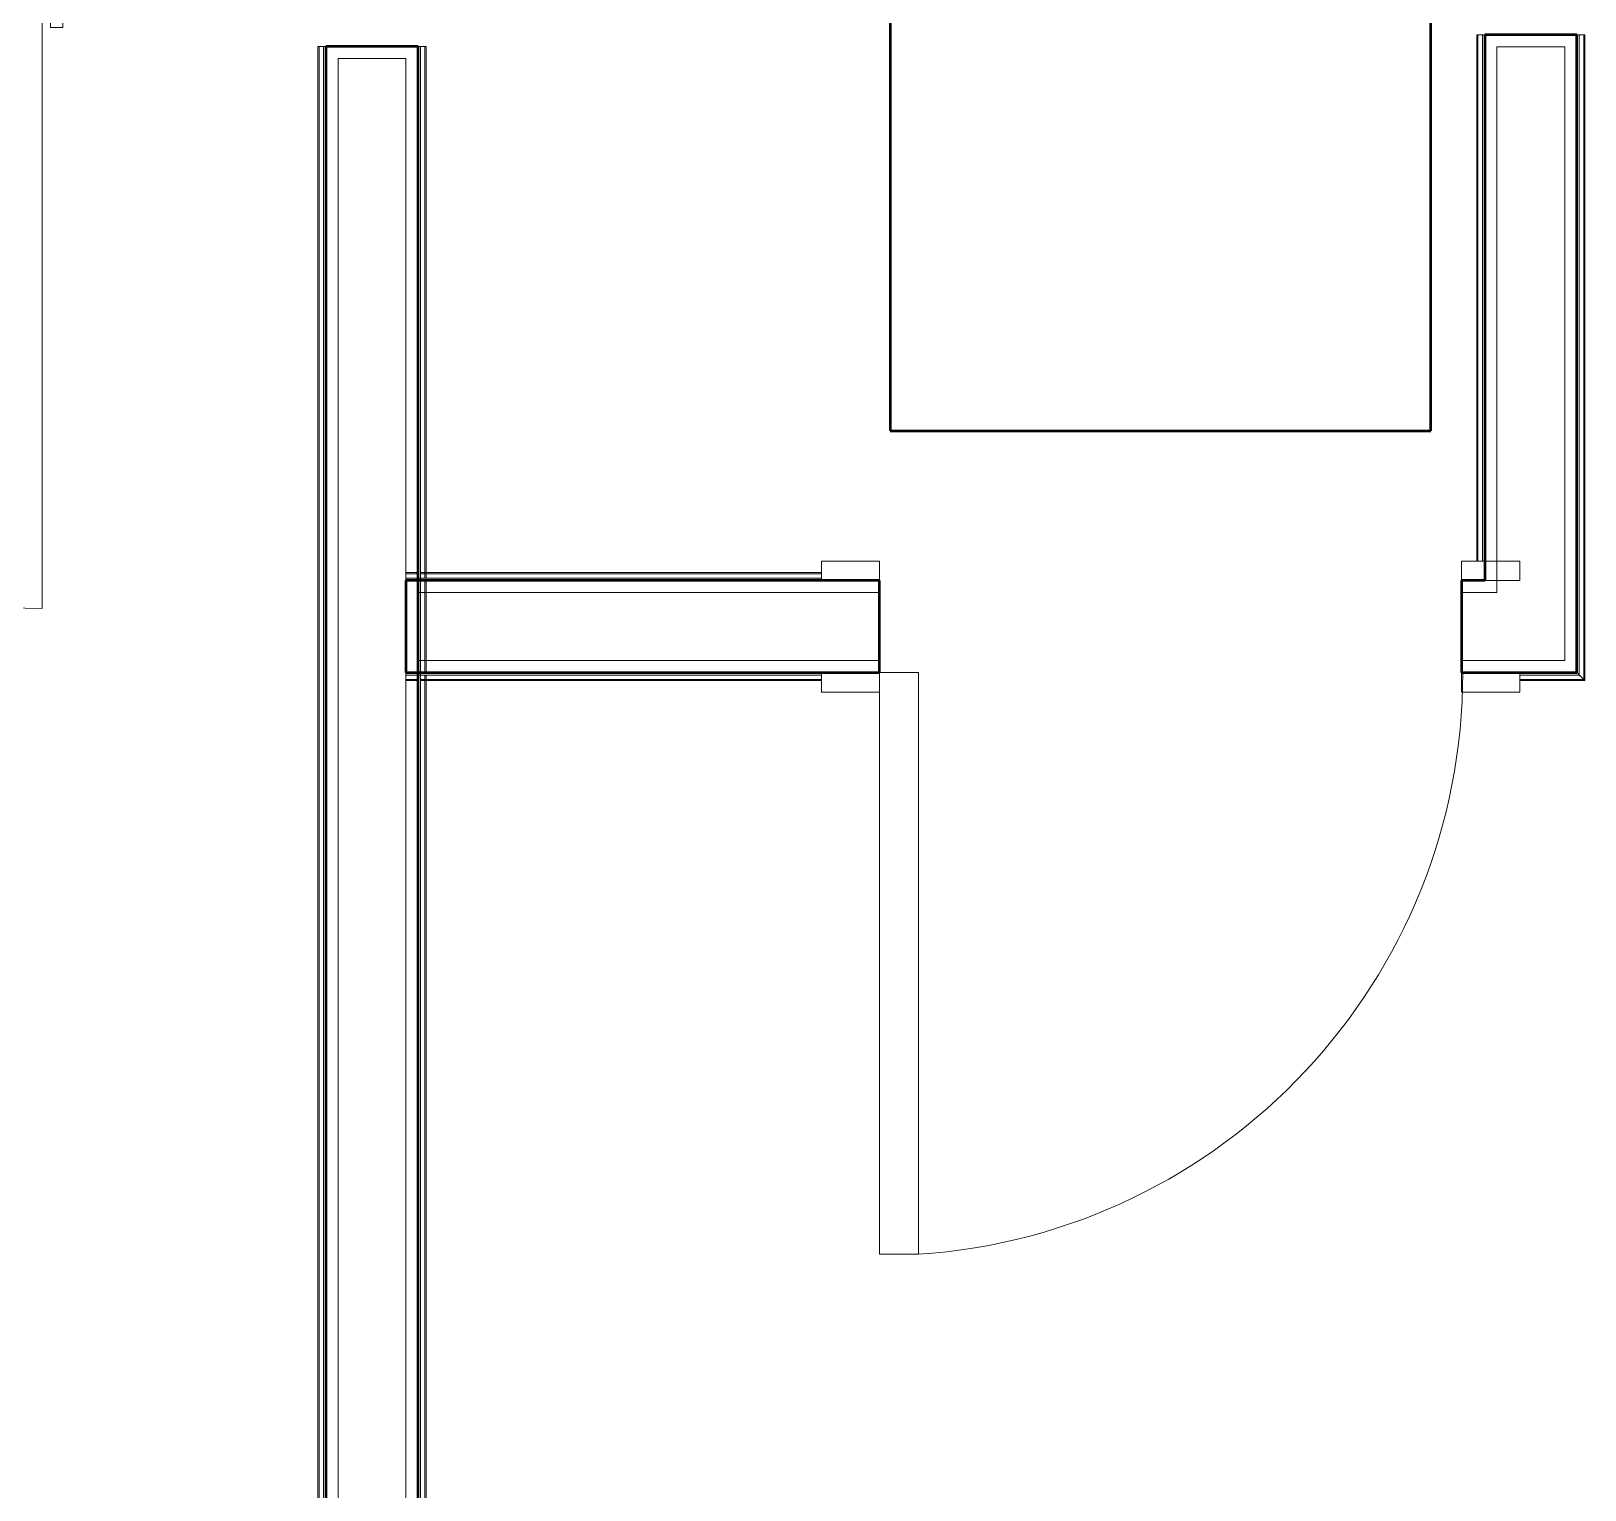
# Model space of a CAD drawing. Header units: inches. Extents: x -4218 to -1830, y 9756 to 12426.
# Drawn here: x -3063.2 to -2983.1, y 10738.4 to 10813.7 of the extents above; entities that cross this region are included whole.
import ezdxf

# ---------------------------------------------------------------- set-up
doc = ezdxf.new("R2010")
doc.units = ezdxf.units.IN
doc.header["$MEASUREMENT"] = 0
for name, color, linetype, lineweight in [('0-1', 7, 'Continuous', 5), ('0-2', 252, 'Continuous', 9), ('A-DOOR-1', 7, 'Continuous', 9), ('A-DOOR-2', 50, 'Continuous', 20), ('A-DOOR-4', 31, 'Continuous', 9), ('A-DOOR-6', 31, 'Continuous', 20), ('A-DOOR-FRAM', 31, 'Continuous', 20), ('A-DOOR-FRAM-1', 50, 'Continuous', 20), ('A-DOOR-FRAM-2', 31, 'Continuous', 9), ('A-DOOR-GLAZ', 31, 'Continuous', 9), ('A-GENM', 5, 'Continuous', 9), ('A-GENM-7', 5, 'Continuous', 50), ('A-WALL-1', 250, 'Continuous', 50), ('A-WALL-2', 10, 'Continuous', 13), ('A-WALL-3', 253, 'Continuous', 9), ('A-WALL-4', 254, 'Continuous', 9), ('A-WALL-5', 252, 'Continuous', 9), ('A-WALL-6', 7, 'Continuous', 9)]:
    doc.layers.add(name, color=color, linetype=linetype, lineweight=lineweight)

# ---------------------------------------------------------------- blocks, each defined once
blk = doc.blocks.new('Basic Wall _ INT - W4BØF - _5_8 GYP - 2X4 WOOD_BATT_ - 5_8 GYP_ - ___-2682874-BACKGROUND - 1ST FLOOR')
at = {"layer": 'A-WALL-5'}
for p, q in [((-3048.372, 10812.889), (-3048.434, 10812.889)), ((-3048.226, 10812.889), (-3048.372, 10812.889)), ((-3048.372, 10661.714), (-3048.372, 10812.889)), ((-3048.16, 10812.889), (-3048.222, 10812.889)), ((-3048.021, 10812.889), (-3048.044, 10812.889)), ((-3048.021, 10812.889), (-3048.021, 10661.714))]:
    blk.add_line(p, q, dxfattribs=at)
at = {"layer": 'A-WALL-6'}
for p, q in [((-3048.434, 10812.889), (-3048.146, 10812.889)), ((-3048.434, 10661.714), (-3048.434, 10812.889)), ((-3048.146, 10812.889), (-3048.146, 10661.714)), ((-3048.146, 10812.889), (-3048.063, 10812.889)), ((-3048.063, 10812.889), (-3048.021, 10812.889))]:
    blk.add_line(p, q, dxfattribs=at)
blk = doc.blocks.new('Basic Wall _ INT - W4BØF - _5_8 GYP - 2X4 WOOD_BATT_ - 5_8 GYP_ - ___-2682873-BACKGROUND - 1ST FLOOR')
at = {"layer": 'A-WALL-3'}
for p, q in [((-3042.919, 10785.633), (-3042.919, 10785.748)), ((-3042.919, 10785.542), (-3042.919, 10785.63)), ((-3042.919, 10785.484), (-3042.919, 10785.539)), ((-3043.271, 10785.339), (-3043.271, 10784.714)), ((-3042.919, 10784.724), (-3042.919, 10785.339)), ((-3042.919, 10781.214), (-3042.919, 10784.714)), ((-3043.271, 10781.214), (-3043.271, 10780.589)), ((-3042.919, 10780.589), (-3042.919, 10781.205)), ((-3042.919, 10780.387), (-3042.919, 10780.442)), ((-3042.919, 10780.295), (-3042.919, 10780.383)), ((-3042.919, 10780.176), (-3042.919, 10780.291))]:
    blk.add_line(p, q, dxfattribs=at)
at = {"layer": 'A-WALL-4'}
blk.add_line((-3043.271, 10784.714), (-3043.271, 10781.214), dxfattribs=at)
at = {"layer": 'A-WALL-5'}
for p, q in [((-3043.247, 10812.889), (-3043.271, 10812.889)), ((-3043.271, 10812.889), (-3043.271, 10785.339)), ((-3043.069, 10812.889), (-3043.131, 10812.889)), ((-3042.919, 10812.889), (-3043.065, 10812.889)), ((-3042.857, 10812.889), (-3042.919, 10812.889)), ((-3042.919, 10785.748), (-3042.919, 10812.889)), ((-3042.857, 10785.633), (-3042.857, 10785.748)), ((-3042.857, 10785.542), (-3042.857, 10785.63)), ((-3042.857, 10785.484), (-3042.857, 10785.539)), ((-3043.146, 10784.718), (-3043.146, 10785.339)), ((-3043.146, 10781.214), (-3043.146, 10784.696)), ((-3042.857, 10784.725), (-3042.857, 10785.339)), ((-3042.857, 10781.214), (-3042.857, 10784.714)), ((-3043.146, 10780.589), (-3043.146, 10781.211)), ((-3042.857, 10780.589), (-3042.857, 10781.204)), ((-3043.271, 10780.589), (-3043.271, 10661.714)), ((-3042.919, 10661.714), (-3042.919, 10780.176)), ((-3042.857, 10780.387), (-3042.857, 10780.442)), ((-3042.857, 10780.295), (-3042.857, 10780.383)), ((-3042.857, 10780.176), (-3042.857, 10780.29))]:
    blk.add_line(p, q, dxfattribs=at)
at = {"layer": 'A-WALL-6'}
for p, q in [((-3043.271, 10812.889), (-3043.228, 10812.889)), ((-3043.228, 10812.889), (-3043.146, 10812.889)), ((-3043.146, 10785.339), (-3043.146, 10812.889)), ((-3043.146, 10812.889), (-3042.857, 10812.889)), ((-3042.857, 10785.753), (-3042.857, 10812.889)), ((-3043.146, 10661.714), (-3043.146, 10780.589)), ((-3042.857, 10661.714), (-3042.857, 10780.176))]:
    blk.add_line(p, q, dxfattribs=at)
blk = doc.blocks.new('Basic Wall _ INT - W4BØF - _5_8 GYP - 2X4 WOOD_BATT_ - 5_8 GYP_ - ___-2682155-BACKGROUND - 1ST FLOOR')
at = {"layer": 'A-WALL-5'}
for p, q in [((-2988.625, 10813.489), (-2988.687, 10813.489)), ((-2988.479, 10813.489), (-2988.625, 10813.489)), ((-2988.625, 10813.489), (-2988.625, 10786.339)), ((-2988.414, 10813.489), (-2988.476, 10813.489)), ((-2988.274, 10813.489), (-2988.298, 10813.489)), ((-2988.274, 10786.339), (-2988.274, 10813.489))]:
    blk.add_line(p, q, dxfattribs=at)
at = {"layer": 'A-WALL-6'}
for p, q in [((-2988.687, 10813.489), (-2988.399, 10813.489)), ((-2988.687, 10813.489), (-2988.687, 10786.339)), ((-2988.399, 10813.489), (-2988.399, 10786.339)), ((-2988.399, 10813.489), (-2988.317, 10813.489)), ((-2988.317, 10813.489), (-2988.274, 10813.489))]:
    blk.add_line(p, q, dxfattribs=at)
blk = doc.blocks.new('Basic Wall _ INT - W4BØF - _5_8 GYP - 2X4 WOOD_BATT_ - 5_8 GYP_ - ___-2682156-BACKGROUND - 1ST FLOOR')
at = {"layer": 'A-WALL-3'}
for p, q in [((-2983.524, 10780.589), (-2983.5, 10780.565)), ((-2983.384, 10780.449), (-2983.322, 10780.388)), ((-2983.318, 10780.384), (-2983.173, 10780.238)), ((-2983.173, 10780.238), (-2983.11, 10780.176))]:
    blk.add_line(p, q, dxfattribs=at)
at = {"layer": 'A-WALL-5'}
for p, q in [((-2983.5, 10813.489), (-2983.524, 10813.489)), ((-2983.524, 10780.589), (-2983.524, 10813.489)), ((-2983.322, 10813.489), (-2983.384, 10813.489)), ((-2983.173, 10813.489), (-2983.318, 10813.489)), ((-2983.11, 10813.489), (-2983.173, 10813.489)), ((-2983.173, 10813.489), (-2983.173, 10780.238))]:
    blk.add_line(p, q, dxfattribs=at)
at = {"layer": 'A-WALL-6'}
for p, q in [((-2983.524, 10813.489), (-2983.481, 10813.489)), ((-2983.481, 10813.489), (-2983.399, 10813.489)), ((-2983.399, 10780.464), (-2983.399, 10813.489)), ((-2983.399, 10813.489), (-2983.11, 10813.489)), ((-2983.11, 10813.489), (-2983.11, 10780.176))]:
    blk.add_line(p, q, dxfattribs=at)
at = {"layer": 'A-WALL-6', "flags": 128}
for points in [[(-2983.399, 10780.464), (-2983.402, 10780.467), (-2983.41, 10780.475), (-2983.423, 10780.488), (-2983.44, 10780.505), (-2983.46, 10780.525), (-2983.481, 10780.547)], [(-2983.11, 10780.176), (-2983.23, 10780.295), (-2983.321, 10780.387), (-2983.379, 10780.445), (-2983.399, 10780.464)]]:
    blk.add_lwpolyline(points, dxfattribs=at)
blk = doc.blocks.new('Basic Wall _ INT - W4BØF - _5_8 GYP - 2X4 WOOD_BATT_ - 5_8 GYP_ - ___-2682157-BACKGROUND - 1ST FLOOR')
at = {"layer": 'A-WALL-3'}
for p, q in [((-3043.896, 10785.464), (-3043.896, 10785.753)), ((-3043.271, 10785.691), (-3043.896, 10785.691)), ((-3043.896, 10785.382), (-3043.896, 10785.464)), ((-3043.078, 10785.691), (-3043.126, 10785.691)), ((-3042.993, 10785.691), (-3043.068, 10785.691)), ((-3042.878, 10785.691), (-3042.976, 10785.691)), ((-3043.896, 10785.339), (-3043.896, 10785.382)), ((-3043.896, 10785.339), (-3043.271, 10785.339)), ((-3022.474, 10785.339), (-3019.474, 10785.339))]:
    blk.add_line(p, q, dxfattribs=at)
at = {"layer": 'A-WALL-4'}
for p, q in [((-3043.896, 10785.753), (-3043.896, 10785.691)), ((-3043.896, 10785.691), (-3043.896, 10785.545)), ((-3043.896, 10785.541), (-3043.896, 10785.479)), ((-3043.896, 10785.363), (-3043.896, 10785.339))]:
    blk.add_line(p, q, dxfattribs=at)
at = {"layer": 'A-WALL-5'}
for p, q in [((-3043.271, 10785.753), (-3043.896, 10785.753)), ((-3043.271, 10785.464), (-3043.896, 10785.464)), ((-3043.078, 10785.753), (-3043.126, 10785.753)), ((-3042.993, 10785.753), (-3043.068, 10785.753)), ((-3042.878, 10785.753), (-3042.976, 10785.753)), ((-3022.474, 10785.691), (-3042.857, 10785.691)), ((-3043.271, 10785.339), (-3022.474, 10785.339))]:
    blk.add_line(p, q, dxfattribs=at)
at = {"layer": 'A-WALL-6'}
for p, q in [((-3022.474, 10785.464), (-3043.271, 10785.464)), ((-3022.474, 10785.753), (-3042.857, 10785.753))]:
    blk.add_line(p, q, dxfattribs=at)
blk = doc.blocks.new('Basic Wall _ INT - W4BØF - _5_8 GYP - 2X4 WOOD_BATT_ - 5_8 GYP_ - ___-2682158-BACKGROUND - 1ST FLOOR')
at = {"layer": 'A-WALL-3'}
for p, q in [((-3043.896, 10780.547), (-3043.896, 10780.589)), ((-3043.896, 10780.589), (-3043.271, 10780.589)), ((-3043.896, 10780.464), (-3043.896, 10780.547)), ((-3043.896, 10780.176), (-3043.896, 10780.464)), ((-3043.271, 10780.238), (-3043.896, 10780.238)), ((-3043.08, 10780.238), (-3043.126, 10780.238)), ((-3042.996, 10780.238), (-3043.068, 10780.238)), ((-3042.882, 10780.238), (-3042.976, 10780.238)), ((-3022.474, 10780.589), (-3019.474, 10780.589)), ((-2983.5, 10780.565), (-2983.524, 10780.589)), ((-2983.322, 10780.388), (-2983.384, 10780.449)), ((-2983.173, 10780.238), (-2983.318, 10780.384)), ((-2983.11, 10780.176), (-2983.173, 10780.238))]:
    blk.add_line(p, q, dxfattribs=at)
at = {"layer": 'A-WALL-4'}
for p, q in [((-3043.896, 10780.589), (-3043.896, 10780.565)), ((-3043.896, 10780.449), (-3043.896, 10780.388)), ((-3043.896, 10780.384), (-3043.896, 10780.238)), ((-3043.896, 10780.238), (-3043.896, 10780.176))]:
    blk.add_line(p, q, dxfattribs=at)
at = {"layer": 'A-WALL-5'}
for p, q in [((-3043.896, 10780.464), (-3043.271, 10780.464)), ((-3043.271, 10780.176), (-3043.896, 10780.176)), ((-3043.271, 10780.589), (-3022.474, 10780.589)), ((-3043.08, 10780.176), (-3043.126, 10780.176)), ((-3042.996, 10780.176), (-3043.068, 10780.176)), ((-3042.882, 10780.176), (-3042.976, 10780.176)), ((-3022.474, 10780.238), (-3042.857, 10780.238)), ((-2986.474, 10780.589), (-2983.524, 10780.589)), ((-2983.173, 10780.238), (-2986.474, 10780.238))]:
    blk.add_line(p, q, dxfattribs=at)
at = {"layer": 'A-WALL-6'}
for p, q in [((-3043.271, 10780.464), (-3022.474, 10780.464)), ((-3022.474, 10780.176), (-3042.857, 10780.176)), ((-2986.474, 10780.464), (-2983.399, 10780.464)), ((-2983.11, 10780.176), (-2986.474, 10780.176))]:
    blk.add_line(p, q, dxfattribs=at)
at = {"layer": 'A-WALL-6', "flags": 128}
for points in [[(-2983.481, 10780.547), (-2983.46, 10780.525), (-2983.44, 10780.505), (-2983.423, 10780.488), (-2983.41, 10780.475), (-2983.402, 10780.467), (-2983.399, 10780.464)], [(-2983.399, 10780.464), (-2983.379, 10780.445), (-2983.321, 10780.387), (-2983.23, 10780.295), (-2983.11, 10780.176)]]:
    blk.add_lwpolyline(points, dxfattribs=at)
blk = doc.blocks.new('SWING - SINGLE - FLUSH - 30_ x 80_ - MAGIC PAK DOOR - ACOUSTICAL SEAL-3199413-BACKGROUND - 1ST FLOOR')
at = {"layer": 'A-DOOR-1'}
blk.add_arc((15, 2.375), 30.067, 93.81407, 180, dxfattribs=at)
at = {"layer": 'A-DOOR-2'}
for p, q in [((13, 2.375), (13, 32.375)), ((15, 32.375), (13, 32.375)), ((15, 2.375), (15, 32.375)), ((15, 2.375), (13, 2.375))]:
    blk.add_line(p, q, dxfattribs=at)
at = {"layer": 'A-DOOR-FRAM-1'}
for p, q in [((-15, 3.375), (-18, 3.375)), ((-18, 3.375), (-18, 2.375)), ((-15, 2.375), (-15, 3.375)), ((18, 3.375), (15, 3.375)), ((15, 3.375), (15, 2.375)), ((18, 2.375), (18, 3.375)), ((-18, 2.375), (-15, 2.375)), ((15, 2.375), (18, 2.375)), ((-15, -2.375), (-18, -2.375)), ((-18, -2.375), (-18, -3.375)), ((-15, -3.375), (-15, -2.375)), ((18, -2.375), (15, -2.375)), ((15, -2.375), (15, -3.375)), ((18, -3.375), (18, -2.375)), ((-18, -3.375), (-15, -3.375)), ((15, -3.375), (18, -3.375))]:
    blk.add_line(p, q, dxfattribs=at)
blk = doc.blocks.new('CTR - 1st Phase - Unit Layouts_rvt-1-BACKGROUND - 1ST FLOOR')
at = {"layer": 'A-WALL-1'}
for p, q in [((-2988.274, 10813.489), (-2988.274, 10785.339)), ((-2987.649, 10813.489), (-2988.274, 10813.489)), ((-2984.149, 10813.489), (-2987.649, 10813.489)), ((-2983.524, 10813.489), (-2984.149, 10813.489)), ((-2983.524, 10780.589), (-2983.524, 10813.489)), ((-3048.021, 10812.889), (-3048.021, 10658.714)), ((-3047.396, 10812.889), (-3048.021, 10812.889)), ((-3043.896, 10812.889), (-3047.396, 10812.889)), ((-3043.271, 10812.889), (-3043.896, 10812.889)), ((-3043.271, 10658.714), (-3043.271, 10812.889)), ((-3019.474, 10785.339), (-3043.896, 10785.339)), ((-3043.896, 10785.339), (-3043.896, 10784.714)), ((-3043.896, 10784.714), (-3043.896, 10781.214)), ((-3019.474, 10780.589), (-3019.474, 10785.339)), ((-2988.274, 10785.339), (-2989.474, 10785.339)), ((-2989.474, 10785.339), (-2989.474, 10780.589)), ((-3043.896, 10781.214), (-3043.896, 10780.589)), ((-3043.896, 10780.589), (-3019.474, 10780.589)), ((-2989.474, 10780.589), (-2988.274, 10780.589)), ((-2988.274, 10780.589), (-2984.149, 10780.589)), ((-2984.149, 10780.589), (-2983.524, 10780.589))]:
    blk.add_line(p, q, dxfattribs=at)
at = {"layer": 'A-WALL-2'}
for p, q in [((-2987.649, 10784.714), (-2987.649, 10812.864)), ((-2984.149, 10812.864), (-2987.649, 10812.864)), ((-2984.149, 10781.214), (-2984.149, 10812.864)), ((-3047.396, 10658.714), (-3047.396, 10812.264)), ((-3043.896, 10812.264), (-3047.396, 10812.264)), ((-3043.896, 10658.714), (-3043.896, 10812.264)), ((-3043.271, 10784.714), (-3043.271, 10781.214)), ((-3043.271, 10784.714), (-3019.474, 10784.714)), ((-2989.474, 10784.714), (-2988.274, 10784.714)), ((-2987.649, 10784.714), (-2988.274, 10784.714)), ((-3043.271, 10781.214), (-3019.474, 10781.214)), ((-2989.474, 10781.214), (-2988.274, 10781.214)), ((-2987.649, 10781.214), (-2988.274, 10781.214)), ((-2984.149, 10781.214), (-2987.649, 10781.214))]:
    blk.add_line(p, q, dxfattribs=at)
at = {"layer": 'A-WALL-3'}
for p, q in [((-2988.274, 10813.489), (-2988.274, 10786.339)), ((-2983.524, 10780.589), (-2983.524, 10813.489)), ((-3048.021, 10812.889), (-3048.021, 10661.714)), ((-3043.271, 10785.75), (-3043.271, 10812.889)), ((-3022.474, 10785.339), (-3042.857, 10785.339)), ((-3043.271, 10661.714), (-3043.271, 10780.176)), ((-3042.857, 10780.589), (-3022.474, 10780.589)), ((-2983.524, 10780.589), (-2986.474, 10780.589))]:
    blk.add_line(p, q, dxfattribs=at)
at = {"layer": 'A-WALL-4'}
for p, q in [((-3043.271, 10785.633), (-3043.271, 10785.75)), ((-3043.271, 10785.542), (-3043.271, 10785.631)), ((-3043.271, 10785.484), (-3043.271, 10785.54)), ((-3043.271, 10785.339), (-3043.896, 10785.339)), ((-3043.896, 10780.589), (-3043.896, 10785.339)), ((-3043.271, 10784.714), (-3043.271, 10785.339)), ((-3043.271, 10781.214), (-3043.271, 10784.714)), ((-3043.078, 10785.339), (-3043.126, 10785.339)), ((-3042.993, 10785.339), (-3043.068, 10785.339)), ((-3042.878, 10785.339), (-3042.976, 10785.339)), ((-3019.474, 10785.339), (-3022.474, 10785.339)), ((-3043.271, 10780.589), (-3043.271, 10781.214)), ((-3043.896, 10780.589), (-3043.271, 10780.589)), ((-3043.271, 10780.387), (-3043.271, 10780.443)), ((-3043.271, 10780.295), (-3043.271, 10780.385)), ((-3043.271, 10780.176), (-3043.271, 10780.292)), ((-3043.126, 10780.589), (-3043.08, 10780.589)), ((-3043.068, 10780.589), (-3042.996, 10780.589)), ((-3042.976, 10780.589), (-3042.882, 10780.589)), ((-3022.474, 10780.589), (-3019.474, 10780.589))]:
    blk.add_line(p, q, dxfattribs=at)
at = {"layer": 'A-WALL-5'}
for p, q in [((-2988.274, 10813.489), (-2983.524, 10813.489)), ((-3048.021, 10812.889), (-3043.271, 10812.889)), ((-3019.474, 10785.339), (-3019.474, 10780.589)), ((-2989.474, 10780.589), (-2989.474, 10785.339))]:
    blk.add_line(p, q, dxfattribs=at)
at = {"layer": '0-2'}
for name in ['Basic Wall _ INT - W4BØF - _5_8 GYP - 2X4 WOOD_BATT_ - 5_8 GYP_ - ___-2682155-BACKGROUND - 1ST FLOOR', 'Basic Wall _ INT - W4BØF - _5_8 GYP - 2X4 WOOD_BATT_ - 5_8 GYP_ - ___-2682156-BACKGROUND - 1ST FLOOR', 'Basic Wall _ INT - W4BØF - _5_8 GYP - 2X4 WOOD_BATT_ - 5_8 GYP_ - ___-2682874-BACKGROUND - 1ST FLOOR', 'Basic Wall _ INT - W4BØF - _5_8 GYP - 2X4 WOOD_BATT_ - 5_8 GYP_ - ___-2682873-BACKGROUND - 1ST FLOOR', 'Basic Wall _ INT - W4BØF - _5_8 GYP - 2X4 WOOD_BATT_ - 5_8 GYP_ - ___-2682157-BACKGROUND - 1ST FLOOR', 'Basic Wall _ INT - W4BØF - _5_8 GYP - 2X4 WOOD_BATT_ - 5_8 GYP_ - ___-2682158-BACKGROUND - 1ST FLOOR']:
    blk.add_blockref(name, (0, 0), dxfattribs=at)
at = {"layer": '0-2', "rotation": 180}
blk.add_blockref('SWING - SINGLE - FLUSH - 30_ x 80_ - MAGIC PAK DOOR - ACOUSTICAL SEAL-3199413-BACKGROUND - 1ST FLOOR', (-3004.474, 10782.964), dxfattribs=at)
blk = doc.blocks.new('Door-Inswing-Andersen-400_Series-Single - 3_ 0-1_8_ x 7_ 11 1_2_ - 1ST FLOOR-2896373-BACKGROUND - 1ST FLOOR')
at = {"layer": 'A-DOOR-4'}
blk.add_line((16.875, -0.531), (16.875, -34.281), dxfattribs=at)
blk.add_arc((16.875, -0.531), 33.75, 180, 270, dxfattribs=at)
at = {"layer": 'A-DOOR-6'}
for p, q in [((-16.259, 1.187), (-16.259, 0.542)), ((-16.259, 1.187), (-12.437, 1.187)), ((-12.437, 0.875), (-12.468, 1.187)), ((12.437, 1.187), (-12.437, 1.187)), ((-12.437, 0.781), (-12.437, 0.875)), ((16.259, 1.187), (12.437, 1.187)), ((12.437, 0.875), (12.468, 1.187)), ((12.437, 0.781), (12.437, 0.875)), ((16.259, 1.187), (16.259, 0.542)), ((-16.259, 0.542), (-16.875, 0.531)), ((-16.875, 0.531), (-16.875, -0.531)), ((-13.187, 0.781), (-12.437, 0.781)), ((-13.187, -0.531), (-13.187, 0.781)), ((-12.437, 0.031), (-13.187, 0.031)), ((-12.437, -0.031), (-12.437, 0.031)), ((13.187, 0.781), (12.437, 0.781)), ((12.437, 0.031), (13.187, 0.031)), ((12.437, -0.031), (12.437, 0.031)), ((13.187, -0.531), (13.187, 0.781)), ((16.259, 0.542), (16.875, 0.531)), ((16.875, 0.531), (16.875, -0.531)), ((-16.875, -0.531), (-12.437, -0.531)), ((-13.187, -0.469), (-12.674, -0.469)), ((-13.187, -0.531), (-13.187, -0.469)), ((-12.674, -0.469), (-12.468, -0.217)), ((-12.468, -0.217), (-12.437, -0.031)), ((12.437, -0.531), (-12.437, -0.531)), ((12.468, -0.217), (12.437, -0.031)), ((16.875, -0.531), (12.437, -0.531)), ((12.674, -0.469), (12.468, -0.217)), ((13.187, -0.469), (12.674, -0.469)), ((13.187, -0.531), (13.187, -0.469))]:
    blk.add_line(p, q, dxfattribs=at)
at = {"layer": 'A-DOOR-FRAM'}
for p, q in [((18.062, 5.219), (-18.062, 5.219)), ((-18.062, 5.219), (-18.062, 4.312)), ((-18.062, 4.875), (-18.062, -1)), ((-18.062, 4.875), (-17.031, 4.875)), ((-17.031, 3.753), (-17.031, 4.875)), ((17.031, 3.753), (17.031, 4.875)), ((18.062, 4.875), (17.031, 4.875)), ((18.062, 4.312), (18.062, 5.219)), ((18.062, 4.875), (18.062, -1)), ((-18.062, 4.312), (-18.062, -1)), ((18.062, -1), (18.062, 4.312)), ((-19.688, 3.562), (-18.062, 3.562)), ((-16.688, 3.513), (-17.031, 3.753)), ((-16.688, 2.512), (-16.688, 3.513)), ((16.687, 3.513), (17.031, 3.753)), ((16.687, 2.512), (16.687, 3.513)), ((19.687, 3.562), (18.062, 3.562)), ((-16, 2.356), (-16.688, 2.512)), ((16, 2.356), (16.687, 2.512)), ((-16, 1.219), (-16, 2.356)), ((16, 1.219), (16, 2.356)), ((-16.453, 0.782), (-16.453, 1.219)), ((-16.453, 1.219), (-16, 1.219)), ((16.453, 1.219), (16, 1.219)), ((16.453, 0.782), (16.453, 1.219)), ((-17.031, 0.782), (-16.453, 0.782)), ((-17.031, -1), (-17.031, 0.782)), ((17.031, 0.782), (16.453, 0.782)), ((17.031, -1), (17.031, 0.782)), ((-17.687, -1), (-18.062, -1)), ((-18.062, -1), (-17.031, -1)), ((-18.062, -1), (-17.938, -1)), ((-17.313, -1), (17.312, -1)), ((18.062, -1), (17.031, -1)), ((17.937, -1), (18.062, -1))]:
    blk.add_line(p, q, dxfattribs=at)
at = {"layer": 'A-DOOR-FRAM-2'}
for p, q in [((-17.313, -1), (-17.938, -1)), ((-17.938, -1), (-17.938, -4.313)), ((-17.313, -4.313), (-17.313, -1)), ((17.937, -1), (17.312, -1)), ((17.312, -1), (17.312, -4.313)), ((17.937, -4.313), (17.937, -1)), ((-17.938, -4.313), (-17.313, -4.313)), ((17.312, -4.313), (17.937, -4.313))]:
    blk.add_line(p, q, dxfattribs=at)
at = {"layer": 'A-DOOR-GLAZ'}
for p, q in [((-12.437, 0.625), (-13.187, 0.625)), ((-13.187, 0.187), (-12.437, 0.187)), ((-12.977, 0.625), (-12.977, 0.187)), ((12.437, 0.781), (-12.437, 0.781)), ((12.437, 0.625), (-12.437, 0.625)), ((12.437, 0.187), (-12.437, 0.187)), ((12.437, 0.031), (-12.437, 0.031)), ((12.437, 0.625), (13.187, 0.625)), ((13.187, 0.187), (12.437, 0.187)), ((12.977, 0.625), (12.977, 0.187))]:
    blk.add_line(p, q, dxfattribs=at)
blk = doc.blocks.new('V-Series_EWC4_SPVU_RFA_2015 - 1ST FLOOR-2484708-BACKGROUND - 1ST FLOOR')
at = {"layer": 'A-GENM'}
for p, q in [((-3131.332, 12089.689), (-3128.535, 12089.689)), ((-3128.035, 12089.689), (-3125.05, 12089.689)), ((-3124.55, 12089.689), (-3121.566, 12089.689)), ((-3121.066, 12089.689), (-3118.082, 12089.689)), ((-3117.582, 12089.689), (-3114.597, 12089.689)), ((-3114.097, 12089.689), (-3111.113, 12089.689)), ((-3110.613, 12089.689), (-3107.628, 12089.689)), ((-3107.128, 12089.689), (-3104.332, 12089.689))]:
    blk.add_line(p, q, dxfattribs=at)
at = {"layer": 'A-GENM-7'}
for p, q in [((-3131.769, 12090.689), (-3132.332, 12090.689)), ((-3132.332, 12090.689), (-3132.332, 12089.689)), ((-3103.894, 12090.689), (-3131.769, 12090.689)), ((-3131.769, 12090.689), (-3131.769, 12089.689)), ((-3131.769, 12089.689), (-3131.769, 12090.689)), ((-3103.894, 12089.689), (-3103.894, 12090.689)), ((-3103.332, 12090.689), (-3103.894, 12090.689)), ((-3103.894, 12090.689), (-3103.894, 12089.689)), ((-3103.332, 12089.689), (-3103.332, 12090.689)), ((-3132.332, 12089.689), (-3131.769, 12089.689)), ((-3131.769, 12089.689), (-3103.894, 12089.689)), ((-3131.769, 12089.689), (-3131.769, 12060.252)), ((-3131.332, 12089.689), (-3131.769, 12089.689)), ((-3131.332, 12088.689), (-3131.332, 12089.689)), ((-3128.035, 12089.689), (-3128.535, 12089.689)), ((-3128.535, 12089.689), (-3128.535, 12088.689)), ((-3128.035, 12088.689), (-3128.035, 12089.689)), ((-3124.55, 12089.689), (-3125.05, 12089.689)), ((-3125.05, 12089.689), (-3125.05, 12088.689)), ((-3124.55, 12088.689), (-3124.55, 12089.689)), ((-3121.066, 12089.689), (-3121.566, 12089.689)), ((-3121.566, 12089.689), (-3121.566, 12088.689)), ((-3121.066, 12088.689), (-3121.066, 12089.689)), ((-3117.582, 12089.689), (-3118.082, 12089.689)), ((-3118.082, 12089.689), (-3118.082, 12088.689)), ((-3117.582, 12088.689), (-3117.582, 12089.689)), ((-3114.097, 12089.689), (-3114.597, 12089.689)), ((-3114.597, 12089.689), (-3114.597, 12088.689)), ((-3114.097, 12088.689), (-3114.097, 12089.689)), ((-3110.613, 12089.689), (-3111.113, 12089.689)), ((-3111.113, 12089.689), (-3111.113, 12088.689)), ((-3110.613, 12088.689), (-3110.613, 12089.689)), ((-3107.128, 12089.689), (-3107.628, 12089.689)), ((-3107.628, 12089.689), (-3107.628, 12088.689)), ((-3107.128, 12088.689), (-3107.128, 12089.689)), ((-3103.894, 12089.689), (-3104.332, 12089.689)), ((-3104.332, 12089.689), (-3104.332, 12088.689)), ((-3103.894, 12089.689), (-3103.332, 12089.689)), ((-3103.894, 12060.252), (-3103.894, 12089.689)), ((-3128.535, 12088.689), (-3131.332, 12088.689)), ((-3125.05, 12088.689), (-3128.035, 12088.689)), ((-3121.566, 12088.689), (-3124.55, 12088.689)), ((-3118.082, 12088.689), (-3121.066, 12088.689)), ((-3114.597, 12088.689), (-3117.582, 12088.689)), ((-3111.113, 12088.689), (-3114.097, 12088.689)), ((-3107.628, 12088.689), (-3110.613, 12088.689)), ((-3104.332, 12088.689), (-3107.128, 12088.689)), ((-3131.769, 12060.252), (-3103.894, 12060.252))]:
    blk.add_line(p, q, dxfattribs=at)

msp = doc.modelspace()

# ---------------------------------------------------------------- block references
at = {"layer": '0-1'}
msp.add_blockref('CTR - 1st Phase - Unit Layouts_rvt-1-BACKGROUND - 1ST FLOOR', (0, 0), dxfattribs=at)
at = {"layer": 'A-DOOR-4'}
msp.add_blockref('Door-Inswing-Andersen-400_Series-Single - 3_ 0-1_8_ x 7_ 11 1_2_ - 1ST FLOOR-2896373-BACKGROUND - 1ST FLOOR', (-3079.524, 10818.177), dxfattribs=at)
at = {"layer": 'A-GENM'}
msp.add_blockref('V-Series_EWC4_SPVU_RFA_2015 - 1ST FLOOR-2484708-BACKGROUND - 1ST FLOOR', (112.845, -1267.2), dxfattribs=at)

doc.saveas('drawing.dxf')
